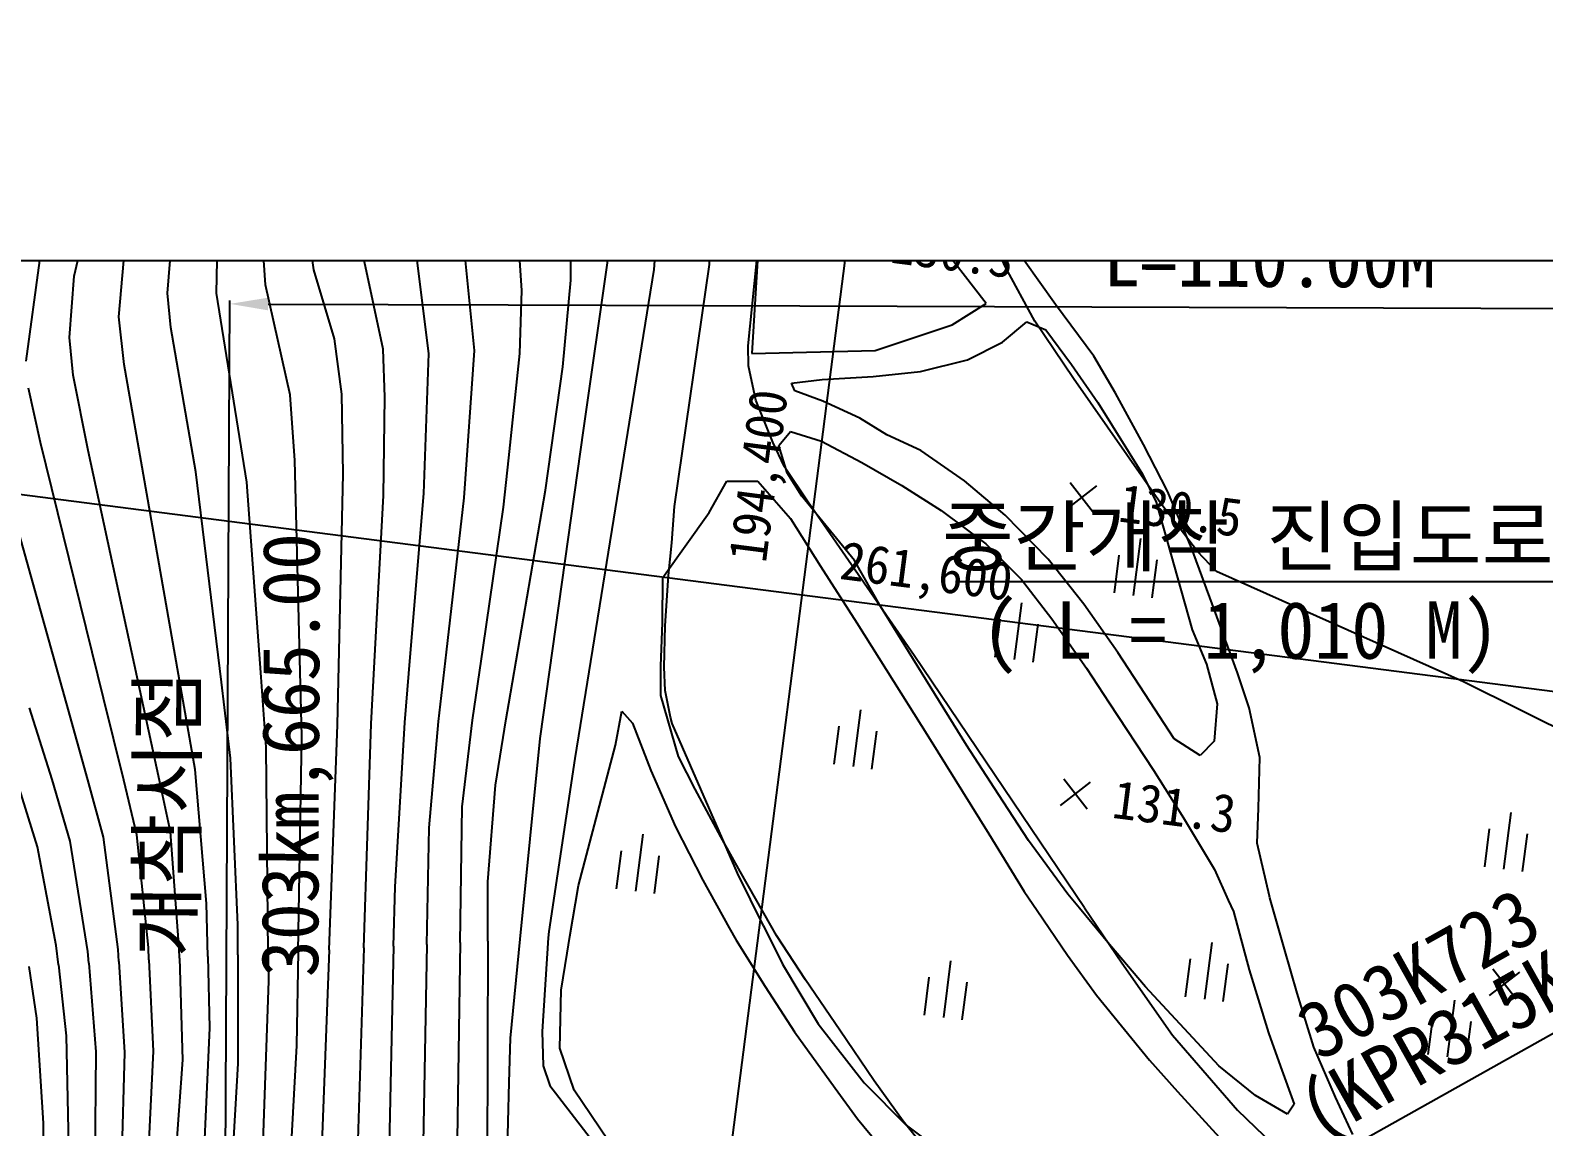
# Model space of a CAD drawing. Header units: millimetres. Extents: x 5990 to 6786, y 1103 to 1809.
# Drawn here: x 6130.3 to 6209.6, y 1512.1 to 1569.6 of the extents above; entities that cross this region are included whole.
import ezdxf
from ezdxf.xclip import XClip

# ---------------------------------------------------------------- set-up
doc = ezdxf.new("R2010")
doc.units = ezdxf.units.MM
doc.header["$LTSCALE"] = 10
doc.header["$MEASUREMENT"] = 0
doc.header["$XCLIPFRAME"] = 2
doc.layers.add('TX-PAPR', color=2, linetype='Continuous', plot=False)
doc.layers.add('TZ-BASE', color=253, linetype='Continuous')
doc.styles.add('HANA', font='GulimChe.ttf')
doc.styles.get("Standard").update_dxf_attribs({"font": 'GulimChe.ttf'})

# ---------------------------------------------------------------- blocks, each defined once
blk = doc.blocks.new('JD-FJFJ6DGDH3')
at = {"layer": 'TZ-BASE'}
for p, q in [((80, -62.245), (110.757, 177.107)), ((89.053, 93.215, 133), (87.602, 74.53, 133)), ((57.21, 74.18, 145), (61.376, 91.173, 145)), ((90.519, 74.797, 132), (91.067, 87.068, 132)), ((92.544, 70.532, 131), (93.915, 83.919, 131)), ((78.206, 70.294, 137), (77.104, 80.999, 137)), ((75.814, 70.131, 138), (74.678, 79.053, 138)), ((72.433, 74.933, 139), (72.002, 78.421, 139)), ((80.679, 73.429, 136), (80.37, 78.253, 136)), ((106.013, 74.686, 130), (104.641, 77.973, 130)), ((62.111, 73.304, 143), (62.398, 77.057, 143)), ((64.679, 73.306, 142), (64.733, 77.041, 142)), ((69.778, 74.527, 140), (69.368, 77.117, 140)), ((83.251, 73.973, 135), (83.224, 77.385, 135)), ((59.562, 72.06, 144), (59.93, 76.253, 144)), ((67.239, 73.741, 141), (67.053, 76.802, 141)), ((93.115, 76.406, 130.505), (92.736, 70.141, 130.505)), ((108.653, 72.695, 129.23), (106.71, 75.418, 129.23)), ((54.688, 69.73, 146), (55.427, 75.112, 146)), ((73.411, 70.371, 139), (72.433, 74.933, 139)), ((85.18, 75.079, 134), (83.923, 66.22, 134)), ((88.689, 62.113, 132), (90.519, 74.797, 132)), ((105.018, 72.752, 130.505), (103.138, 75.174, 130.505)), ((107.581, 71.824, 130), (106.013, 74.686, 130)), ((56.975, 70.977, 145), (57.21, 74.18, 145)), ((70.857, 70.912, 140), (69.778, 74.527, 140)), ((82.836, 69.438, 135), (83.251, 73.973, 135)), ((87.602, 74.53, 133), (83.456, 48.928, 133)), ((62.283, 71.501, 143), (62.111, 73.304, 143)), ((66.261, 63.403, 142), (64.679, 73.306, 142)), ((68.531, 67.976, 141), (67.239, 73.741, 141)), ((80.58, 70.132, 136), (80.679, 73.429, 136)), ((65.001, 0.14), (65.382, 72.916)), ((103.235, 71.636, 130.505), (105.018, 72.752, 130.505)), ((110.662, 69.998, 129.23), (108.653, 72.695, 129.23)), ((59.838, 69.562, 144), (59.562, 72.06, 144)), ((63.592, 63.934, 143), (62.283, 71.501, 143)), ((99.21, 70.3, 130.505), (103.235, 71.636, 130.505)), ((105.886, 70.727, 130.445), (107.152, 71.794, 130.445)), ((107.152, 71.794, 130.445), (108.145, 71.38, 130.445)), ((109.604, 68.831, 130), (107.581, 71.824, 130)), ((57.152, 68.999, 145), (56.975, 70.977, 145)), ((71.254, 68.003, 140), (70.857, 70.912, 140)), ((104.047, 69.806, 130.445), (105.886, 70.727, 130.445)), ((108.145, 71.38, 130.445), (109.492, 69.567, 130.445)), ((73.508, 67.852, 139), (73.411, 70.371, 139)), ((75.546, 62.804, 138), (75.814, 70.131, 138)), ((77.654, 62.581, 137), (78.206, 70.294, 137)), ((80, 64.674, 136), (80.58, 70.132, 136)), ((92.561, 69.486, 131), (92.544, 70.532, 131)), ((92.736, 70.141, 130.505), (99.21, 70.3, 130.505)), ((111.813, 68.061, 129.23), (110.662, 69.998, 129.23)), ((0, 69.748), (80, 59.468)), ((62.804, 52.627, 144), (59.838, 69.562, 144)), ((81.931, 62.982, 135), (82.836, 69.438, 135)), ((92.941, 67.698, 131), (92.561, 69.486, 131)), ((99.098, 68.925, 130.445), (101.583, 69.186, 130.445)), ((101.583, 69.186, 130.445), (104.047, 69.806, 130.445)), ((109.492, 69.567, 130.445), (110.874, 67.577, 130.445)), ((55.446, 65.468, 146), (54.82, 68.327, 146)), ((57.951, 65.06, 145), (57.152, 68.999, 145)), ((94.814, 68.58, 130.445), (96.425, 68.766, 130.445)), ((94.995, 68.185, 130.445), (94.814, 68.58, 130.445)), ((96.425, 68.766, 130.445), (99.098, 68.925, 130.445)), ((114.18, 62.28, 130), (109.604, 68.831, 130)), ((68.776, 64.528, 141), (68.531, 67.976, 141)), ((71.319, 63.832, 140), (71.254, 68.003, 140)), ((73.424, 62.702, 139), (73.508, 67.852, 139)), ((93.832, 65.497, 131), (92.941, 67.698, 131)), ((96.47, 67.641, 130.445), (94.995, 68.185, 130.445)), ((98.394, 66.743, 130.445), (96.47, 67.641, 130.445)), ((110.874, 67.577, 130.445), (113.216, 63.818, 130.445)), ((113.281, 65.376, 129.23), (111.813, 68.061, 129.23)), ((99.82, 65.881, 130.445), (98.394, 66.743, 130.445)), ((83.923, 66.22, 134), (81.626, 49.968, 134)), ((94.152, 65.318, 130.827), (94.761, 66.053, 130.827)), ((94.761, 66.053, 130.827), (96.392, 65.541, 130.827)), ((101.604, 65.063, 130.445), (99.82, 65.881, 130.445)), ((58.75, 52.086, 146), (55.446, 65.468, 146)), ((94.448, 64.2, 131), (93.832, 65.497, 131)), ((94.598, 63.879, 130.827), (94.152, 65.318, 130.827)), ((96.392, 65.541, 130.827), (98.509, 64.428, 130.827)), ((103.885, 63.464, 130.445), (101.604, 65.063, 130.445)), ((114.531, 62.927, 129.23), (113.281, 65.376, 129.23)), ((56.81, 51.827, 147), (53.184, 64.779, 147)), ((61.689, 47.765, 145), (57.951, 65.06, 145)), ((69.06, 53.463, 141), (68.776, 64.528, 141)), ((79.725, 62.082, 136), (80, 64.674, 136)), ((98.509, 64.428, 130.827), (100.609, 63.224, 130.827)), ((64.933, 52.912, 143), (63.592, 63.934, 143)), ((71.01, 50.68, 140), (71.319, 63.832, 140)), ((95.688, 62.345, 131), (94.448, 64.2, 131)), ((95.369, 62.664, 130.827), (94.598, 63.879, 130.827)), ((113.216, 63.818, 130.445), (113.935, 62.35, 130.445)), ((67.011, 53.189, 142), (66.261, 63.403, 142)), ((72.954, 53.983, 139), (73.424, 62.702, 139)), ((74.835, 54.234, 138), (75.546, 62.804, 138)), ((80, 51.799, 135), (81.931, 62.982, 135)), ((90.508, 61.81, 131.3), (91.424, 63.442, 131.3)), ((91.424, 63.442, 131.3), (93.047, 63.449, 131.3)), ((93.047, 63.449, 131.3), (94.762, 61.501, 131.3)), ((100.609, 63.224, 130.827), (102.671, 61.904, 130.827)), ((106.019, 61.675, 130.445), (103.885, 63.464, 130.445)), ((109.245, 61.981, 130.545), (110.828, 63.203, 130.545)), ((109.425, 63.383, 130.545), (110.647, 61.801, 130.545)), ((115.789, 59.96, 129.23), (114.531, 62.927, 129.23)), ((76.732, 54.487, 137), (77.654, 62.581, 137)), ((78.649, 54.743, 136), (79.725, 62.082, 136)), ((88.545, 60.22, 132), (88.689, 62.113, 132)), ((98.117, 59.289, 130.827), (95.369, 62.664, 130.827)), ((101.25, 54.313, 131), (95.688, 62.345, 131)), ((102.671, 61.904, 130.827), (105.006, 60.173, 130.827)), ((113.935, 62.35, 130.445), (115.821, 55.657, 130.445)), ((116.108, 59.763, 130), (114.18, 62.28, 130)), ((88.074, 58.398, 131.3), (90.508, 61.81, 131.3)), ((94.762, 61.501, 131.3), (96.332, 59.002, 131.3)), ((108.277, 59.354, 130.445), (106.019, 61.675, 130.445)), ((113.122, 60.443, 130.175), (112.739, 57.467, 130.175)), ((88.367, 58.504, 132), (88.545, 60.22, 132)), ((105.006, 60.173, 130.827), (106.874, 58.302, 130.827)), ((111.748, 57.595, 130.175), (112.002, 59.579, 130.175)), ((116.998, 56.696, 129.23), (115.789, 59.96, 129.23)), ((117.105, 58.712, 130), (116.108, 59.763, 130)), ((80, 59.468), (700, -20.203)), ((96.332, 59.002, 131.3), (98.243, 56.029, 131.3)), ((99.501, 56.87, 130.827), (98.117, 59.289, 130.827)), ((110.151, 57.01, 130.445), (108.277, 59.354, 130.445)), ((113.731, 57.34, 130.175), (113.986, 59.324, 130.175)), ((88.056, 56.053, 131.3), (88.074, 58.398, 131.3)), ((88.203, 55.873, 132), (88.367, 58.504, 132)), ((106.874, 58.302, 130.827), (108.462, 56.233, 130.827)), ((130.043, 52.936, 130), (117.105, 58.712, 130)), ((103.99, 49.611, 130.827), (99.501, 56.87, 130.827)), ((106.879, 57.078, 130.917), (106.497, 54.102, 130.917)), ((111.925, 54.479, 130.445), (110.151, 57.01, 130.445)), ((118.208, 53.41, 129.23), (116.998, 56.696, 129.23)), ((87.969, 53.749, 131.3), (88.056, 56.053, 131.3)), ((88.142, 53.708, 132), (88.203, 55.873, 132)), ((98.243, 56.029, 131.3), (99.787, 53.575, 131.3)), ((105.505, 54.23, 130.917), (105.76, 56.213, 130.917)), ((107.489, 53.975, 130.917), (107.744, 55.958, 130.917)), ((108.462, 56.233, 130.827), (110.283, 53.66, 130.827)), ((115.821, 55.657, 130.445), (116.582, 53.854, 130.445)), ((72.78, 50.742, 139), (72.954, 53.983, 139)), ((74.55, 50.804, 138), (74.835, 54.234, 138)), ((76.32, 50.866, 137), (76.732, 54.487, 137)), ((78.09, 50.928, 136), (78.649, 54.743, 136)), ((110.185, 41.089, 131), (101.25, 54.313, 131)), ((113.338, 52.309, 130.445), (111.925, 54.479, 130.445)), ((67.281, 49.514, 142), (67.011, 53.189, 142)), ((69.146, 50.097, 141), (69.06, 53.463, 141)), ((87.97, 52.217, 131.3), (87.969, 53.749, 131.3)), ((88.202, 52.483, 132), (88.142, 53.708, 132)), ((99.787, 53.575, 131.3), (102.003, 50.056, 131.3)), ((110.283, 53.66, 130.827), (111.474, 51.838, 130.827)), ((116.582, 53.854, 130.445), (117.133, 51.792, 130.445)), ((118.813, 51.576, 129.23), (118.208, 53.41, 129.23)), ((63.553, 48.348, 144), (62.804, 52.627, 144)), ((65.417, 48.931, 143), (64.933, 52.912, 143)), ((88.477, 51.085, 132), (88.202, 52.483, 132)), ((138.093, 48.927, 130), (130.043, 52.936, 130)), ((57.937, 47.803, 147), (56.81, 51.827, 147)), ((59.813, 47.784, 146), (58.75, 52.086, 146)), ((79.86, 50.99, 135), (80, 51.799, 135)), ((88.904, 49.028, 131.3), (87.97, 52.217, 131.3)), ((111.474, 51.838, 130.827), (113.802, 48.303, 130.827)), ((114.876, 49.945, 130.445), (113.338, 52.309, 130.445)), ((117.133, 51.792, 130.445), (116.98, 49.822, 130.445)), ((119.374, 48.974, 129.23), (118.813, 51.576, 129.23)), ((56.06, 47.822, 148), (54.877, 51.569, 148)), ((74.034, 42.199, 138), (74.55, 50.804, 138)), ((75.821, 45.282, 137), (76.32, 50.866, 137)), ((77.56, 46.39, 136), (78.09, 50.928, 136)), ((79.306, 47.528, 135), (79.86, 50.99, 135)), ((85.6, 49.62, 132.447), (85.922, 51.396, 132.447)), ((85.922, 51.396, 132.447), (86.478, 50.775, 132.447)), ((88.556, 50.76, 132), (88.477, 51.085, 132)), ((98.43, 51.47, 131.907), (98.047, 48.495, 131.907)), ((68.949, 38.806, 141), (69.146, 50.097, 141)), ((70.573, 38.896, 140), (71.01, 50.68, 140)), ((72.407, 38.997, 139), (72.78, 50.742, 139)), ((86.478, 50.775, 132.447), (87.437, 48.287, 132.447)), ((91.982, 42.912, 132), (88.556, 50.76, 132)), ((97.055, 48.622, 131.907), (97.31, 50.606, 131.907)), ((99.039, 48.367, 131.907), (99.294, 50.351, 131.907)), ((102.003, 50.056, 131.3), (105.167, 44.972, 131.3)), ((67.385, 38.719, 142), (67.281, 49.514, 142)), ((81.626, 49.968, 134), (80.579, 39.45, 134)), ((83.65, 42.269, 132.447), (85.6, 49.62, 132.447)), ((105.676, 47.03, 130.827), (103.99, 49.611, 130.827)), ((116.235, 49.08, 130.445), (114.876, 49.945, 130.445)), ((116.98, 49.822, 130.445), (116.235, 49.08, 130.445)), ((65.799, 40.199, 143), (65.417, 48.931, 143)), ((83.456, 48.928, 133), (82.091, 39.861, 133)), ((89.771, 47.321, 131.3), (88.904, 49.028, 131.3)), ((119.307, 46.31, 129.23), (119.374, 48.974, 129.23)), ((55.293, 44.289, 149), (54.184, 47.84, 149)), ((57.012, 44.596, 148), (56.06, 47.822, 148)), ((58.749, 44.8, 147), (57.937, 47.803, 147)), ((60.491, 44.917, 146), (59.813, 47.784, 146)), ((62.257, 45.072, 145), (61.689, 47.765, 145)), ((64.143, 41.332, 144), (63.553, 48.348, 144)), ((87.437, 48.287, 132.447), (88.74, 45.345, 132.447)), ((108.914, 46.456, 131.269), (110.497, 47.679, 131.269)), ((109.095, 47.859, 131.269), (110.317, 46.276, 131.269)), ((113.802, 48.303, 130.827), (115.372, 45.805, 130.827)), ((78.903, 42.461, 135), (79.306, 47.528, 135)), ((91.115, 44.809, 131.3), (89.771, 47.321, 131.3)), ((107.24, 44.622, 130.827), (105.676, 47.03, 130.827)), ((77.451, 39.277, 136), (77.56, 46.39, 136)), ((119.237, 44.481, 129.23), (119.307, 46.31, 129.23)), ((132.535, 46.097, 130.175), (132.153, 43.121, 130.175)), ((75.705, 39.18, 137), (75.821, 45.282, 137)), ((88.74, 45.345, 132.447), (90.169, 42.545, 132.447)), ((115.372, 45.805, 130.827), (116.997, 43.108, 130.827)), ((131.161, 43.249, 130.175), (131.416, 45.232, 130.175)), ((57.928, 38.814, 148), (57.012, 44.596, 148)), ((59.519, 38.915, 147), (58.749, 44.8, 147)), ((61.107, 39.016, 146), (60.491, 44.917, 146)), ((62.718, 38.952, 145), (62.257, 45.072, 145)), ((87.023, 44.949, 132.672), (86.641, 41.973, 132.672)), ((92.125, 43, 131.3), (91.115, 44.809, 131.3)), ((105.167, 44.972, 131.3), (107.015, 41.95, 131.3)), ((109.3, 41.815, 130.827), (107.24, 44.622, 130.827)), ((119.876, 41.701, 129.23), (119.237, 44.481, 129.23)), ((133.144, 42.994, 130.175), (133.399, 44.978, 130.175)), ((56.272, 39.131, 149), (55.293, 44.289, 149)), ((85.649, 42.1, 132.672), (85.904, 44.084, 132.672)), ((87.633, 41.846, 132.672), (87.888, 43.829, 132.672)), ((93.352, 40.157, 132), (91.982, 42.912, 132)), ((93.732, 40.178, 131.3), (92.125, 43, 131.3)), ((116.997, 43.108, 130.827), (117.718, 41.506, 130.827)), ((73.962, 39.084, 138), (74.034, 42.199, 138)), ((78.897, 39.357, 135), (78.903, 42.461, 135)), ((83.198, 39.595, 132.447), (83.65, 42.269, 132.447)), ((90.169, 42.545, 132.447), (91.548, 40.057, 132.447)), ((64.213, 38.544, 144), (64.143, 41.332, 144)), ((107.015, 41.95, 131.3), (107.696, 40.951, 131.3)), ((109.913, 41.074, 130.827), (109.3, 41.815, 130.827)), ((117.718, 41.506, 130.827), (117.985, 40.913, 130.827)), ((119.897, 41.627, 129.23), (119.876, 41.701, 129.23)), ((120.671, 38.932, 129.23), (119.897, 41.627, 129.23)), ((107.696, 40.951, 131.3), (109.288, 38.615, 131.3)), ((111.485, 39.173, 130.827), (109.913, 41.074, 130.827)), ((110.185, 41.089, 131), (112.13, 38.209, 131)), ((117.985, 40.913, 130.827), (118.82, 37.853, 130.827)), ((65.798, 38.632, 143), (65.799, 40.199, 143)), ((82.091, 39.861, 133), (82.07, 39.532, 133)), ((91.548, 40.057, 132.447), (91.911, 39.404, 132.447)), ((93.352, 40.157, 132), (94.355, 38.141, 132)), ((94.037, 39.643, 131.3), (93.732, 40.178, 131.3)), ((56.385, 38.11, 149), (56.272, 39.131, 149)), ((59.558, 38.286, 147), (59.519, 38.915, 147)), ((61.136, 38.373, 146), (61.107, 39.016, 146)), ((62.733, 38.462, 145), (62.718, 38.952, 145)), ((70.573, 38.896, 140), (69.748, 16.62, 140)), ((72.407, 38.997, 139), (71.436, 8.419, 139)), ((73.962, 39.084, 138), (73.288, 9.916, 138)), ((75.705, 39.18, 137), (75.159, 10.362, 137)), ((77.451, 39.277, 136), (77.023, 11.208, 136)), ((78.897, 39.357, 135), (78.845, 16.018, 135)), ((80.579, 39.45, 134), (80.063, 34.263, 134)), ((82.07, 39.532, 133), (81.754, 34.621, 133)), ((83.05, 38.718, 132.447), (83.198, 39.595, 132.447)), ((91.911, 39.404, 132.447), (93.431, 36.97, 132.447)), ((95.55, 37.322, 131.3), (94.037, 39.643, 131.3)), ((113.375, 36.965, 130.827), (111.485, 39.173, 130.827)), ((116.848, 39.285, 130.917), (116.466, 36.309, 130.917)), ((121.327, 36.628, 129.23), (120.671, 38.932, 129.23)), ((56.385, 38.11, 149), (56.796, 34.386, 149)), ((57.977, 38.199, 148), (57.928, 38.814, 148)), ((57.977, 38.199, 148), (58.351, 33.555, 148)), ((59.558, 38.286, 147), (59.853, 33.518, 147)), ((61.136, 38.373, 146), (61.352, 33.583, 146)), ((62.733, 38.462, 145), (62.9, 33.129, 145)), ((64.213, 38.544, 144), (64.308, 34.804, 144)), ((65.798, 38.632, 143), (65.793, 32.943, 143)), ((67.385, 38.719, 142), (67.399, 37.266, 142)), ((68.949, 38.806, 141), (68.864, 33.881, 141)), ((82.738, 36.784, 132.447), (83.05, 38.718, 132.447)), ((94.355, 38.141, 132), (96.223, 35.021, 132)), ((103.162, 38.328, 131.907), (102.78, 35.353, 131.907)), ((109.288, 38.615, 131.3), (110.81, 36.519, 131.3)), ((112.13, 38.209, 131), (114.797, 34.422, 131)), ((115.474, 36.437, 130.917), (115.729, 38.421, 130.917)), ((117.458, 36.182, 130.917), (117.713, 38.166, 130.917)), ((54.828, 38.024, 150), (55.231, 35.312, 150)), ((97.353, 34.681, 131.3), (95.55, 37.322, 131.3)), ((101.788, 35.48, 131.907), (102.043, 37.464, 131.907)), ((118.82, 37.853, 130.827), (119.828, 34.555, 130.827)), ((131.414, 36.507, 130.568), (132.996, 37.73, 130.568)), ((131.594, 37.91, 130.568), (132.816, 36.327, 130.568)), ((67.399, 37.266, 142), (67, 26.011, 142)), ((82.671, 33.737, 132.447), (82.738, 36.784, 132.447)), ((93.431, 36.97, 132.447), (94.969, 34.606, 132.447)), ((103.772, 35.225, 131.907), (104.027, 37.209, 131.907)), ((110.81, 36.519, 131.3), (113.581, 33.124, 131.3)), ((117.227, 32.823, 130.827), (113.375, 36.965, 130.827)), ((122.195, 33.795, 129.23), (121.327, 36.628, 129.23)), ((129.578, 36.262, 130.175), (129.196, 33.287, 130.175)), ((55.231, 35.312, 150), (55.584, 29.813, 150)), ((96.223, 35.021, 132), (98.621, 31.934, 132)), ((128.204, 33.414, 130.175), (128.459, 35.398, 130.175)), ((130.188, 33.159, 130.175), (130.443, 35.143, 130.175)), ((56.796, 34.386, 149), (56.957, 26.8, 149)), ((64.308, 34.804, 144), (63.932, 26.454, 144)), ((80.063, 34.263, 134), (80, 31.949, 134)), ((81.754, 34.621, 133), (81.803, 32.821, 133)), ((94.969, 34.606, 132.447), (97.106, 31.645, 132.447)), ((99.156, 32.038, 131.3), (97.353, 34.681, 131.3)), ((114.797, 34.422, 131), (118.197, 30.497, 131)), ((119.828, 34.555, 130.827), (120.451, 32.789, 130.827)), ((58.351, 33.555, 148), (58.268, 24.709, 148)), ((59.853, 33.518, 147), (59.606, 24.783, 147)), ((61.352, 33.583, 146), (60.902, 24.184, 146)), ((68.864, 33.881, 141), (65.699, -25.548, 141)), ((83.433, 31.551, 132.447), (82.671, 33.737, 132.447)), ((123.342, 31.182, 129.23), (122.195, 33.795, 129.23)), ((62.9, 33.129, 145), (62.227, 23.928, 145)), ((65.793, 32.943, 143), (65.179, 22.065, 143)), ((81.803, 32.821, 133), (82.153, 31.781, 133)), ((113.581, 33.124, 131.3), (115.054, 31.477, 131.3)), ((119.145, 31.27, 130.827), (117.227, 32.823, 130.827)), ((120.451, 32.789, 130.827), (121.178, 30.805, 130.827)), ((80, 31.949, 134), (79.72, 21.618, 134)), ((82.153, 31.781, 133), (85.701, 27.21, 133)), ((98.621, 31.934, 132), (100.825, 29.716, 132)), ((100.679, 29.921, 131.3), (99.156, 32.038, 131.3)), ((85.212, 28.909, 132.447), (83.433, 31.551, 132.447)), ((97.106, 31.645, 132.447), (98.283, 30.048, 132.447)), ((115.054, 31.477, 131.3), (117.44, 28.869, 131.3)), ((120.827, 30.288, 130.827), (119.145, 31.27, 130.827)), ((124.247, 29.23, 129.23), (123.342, 31.182, 129.23)), ((118.197, 30.497, 131), (121.367, 27.465, 131)), ((121.178, 30.805, 130.827), (120.827, 30.288, 130.827)), ((55.584, 29.813, 150), (55.609, 23.516, 150)), ((98.283, 30.048, 132.447), (100.445, 27.428, 132.447)), ((102.847, 27.211, 131.3), (100.679, 29.921, 131.3)), ((100.825, 29.716, 132), (102.382, 28.533, 132))]:
    blk.add_line(p, q, dxfattribs=at)
at = {"layer": 'TZ-BASE', "lineweight": -2}
for p, q in [((67.381, 72.729), (79.957, 72.685)), ((79.957, 72.685), (173.377, 72.359))]:
    blk.add_line(p, q, dxfattribs=at)
at = {"layer": 'TZ-BASE', "linetype": 'Continuous'}
blk.add_line((139.318, 58.179), (103.417, 58.179), dxfattribs=at)
at = {"layer": 'TZ-BASE'}
blk.add_solid([(67.383, 73.062), (67.38, 72.396), (65.381, 72.736)], dxfattribs=at)
at = {"layer": 'TZ-BASE', "style": 'HANA'}
for s, height, rotation, p in [('130.3', 2, 352.67756, (99.94, 74.903, 130.324)), ('L=110.00M', 3, 359.7997, (111.154, 73.654)), ('194,400', 2, 82.67756, (93.476, 59.121)), ('130.5', 2, 352.67756, (111.892, 61.345, 130.545)), (' 303km,665.00', 3, 89.7997, (69.996, 35.521)), ('261,600', 2, 352.67756, (97.289, 58.334)), ('개착시점', 3, 89.7997, (63.55, 38.501)), ('131.3', 2, 352.67756, (111.562, 45.821, 131.268))]:
    blk.add_text(s, height=height, rotation=rotation, dxfattribs=at).set_placement(p)
at = {"layer": 'TZ-BASE', "linetype": 'Continuous', "style": 'HANA'}
for s, p in [('중간개착 진입도로', (102.711, 59.052, 130.445)), ('( L = 1,010 M)', (104.781, 54.145))]:
    blk.add_text(s, height=3, rotation=360, dxfattribs=at).set_placement(p)

msp = doc.modelspace()

# ---------------------------------------------------------------- linework, layer by layer
at = {"layer": 'TX-PAPR'}
msp.add_lwpolyline([(6075.383, 1557.483), (6775.383, 1557.483), (6775.383, 1407.483), (6075.383, 1407.483), (6075.383, 1557.483)], dxfattribs=at)
at = {"layer": 'TZ-BASE', "flags": 128}
msp.add_lwpolyline([(6198.383, 1494.733), (6198.383, 1510.436), (6211.043, 1517.522)], dxfattribs=at)

# ---------------------------------------------------------------- block references
at = {"layer": 'TZ-BASE'}
ref = msp.add_blockref('JD-FJFJ6DGDH3', (6075.383, 1482.483), dxfattribs=at)
XClip(ref).set_block_clipping_path([(0.0000015855, 75), (700.000001584, 74.9999852018), (699.999998416, -75.0000147982), (-0.0000015839, -75)])

# ---------------------------------------------------------------- texts
for s, p in [('303K723', (6197.875, 1515.519)), ('(KPR315K570)', (6197.875, 1511.297))]:
    msp.add_text(s, height=3, rotation=29.23871, dxfattribs=at).set_placement(p)

doc.saveas('drawing.dxf')
